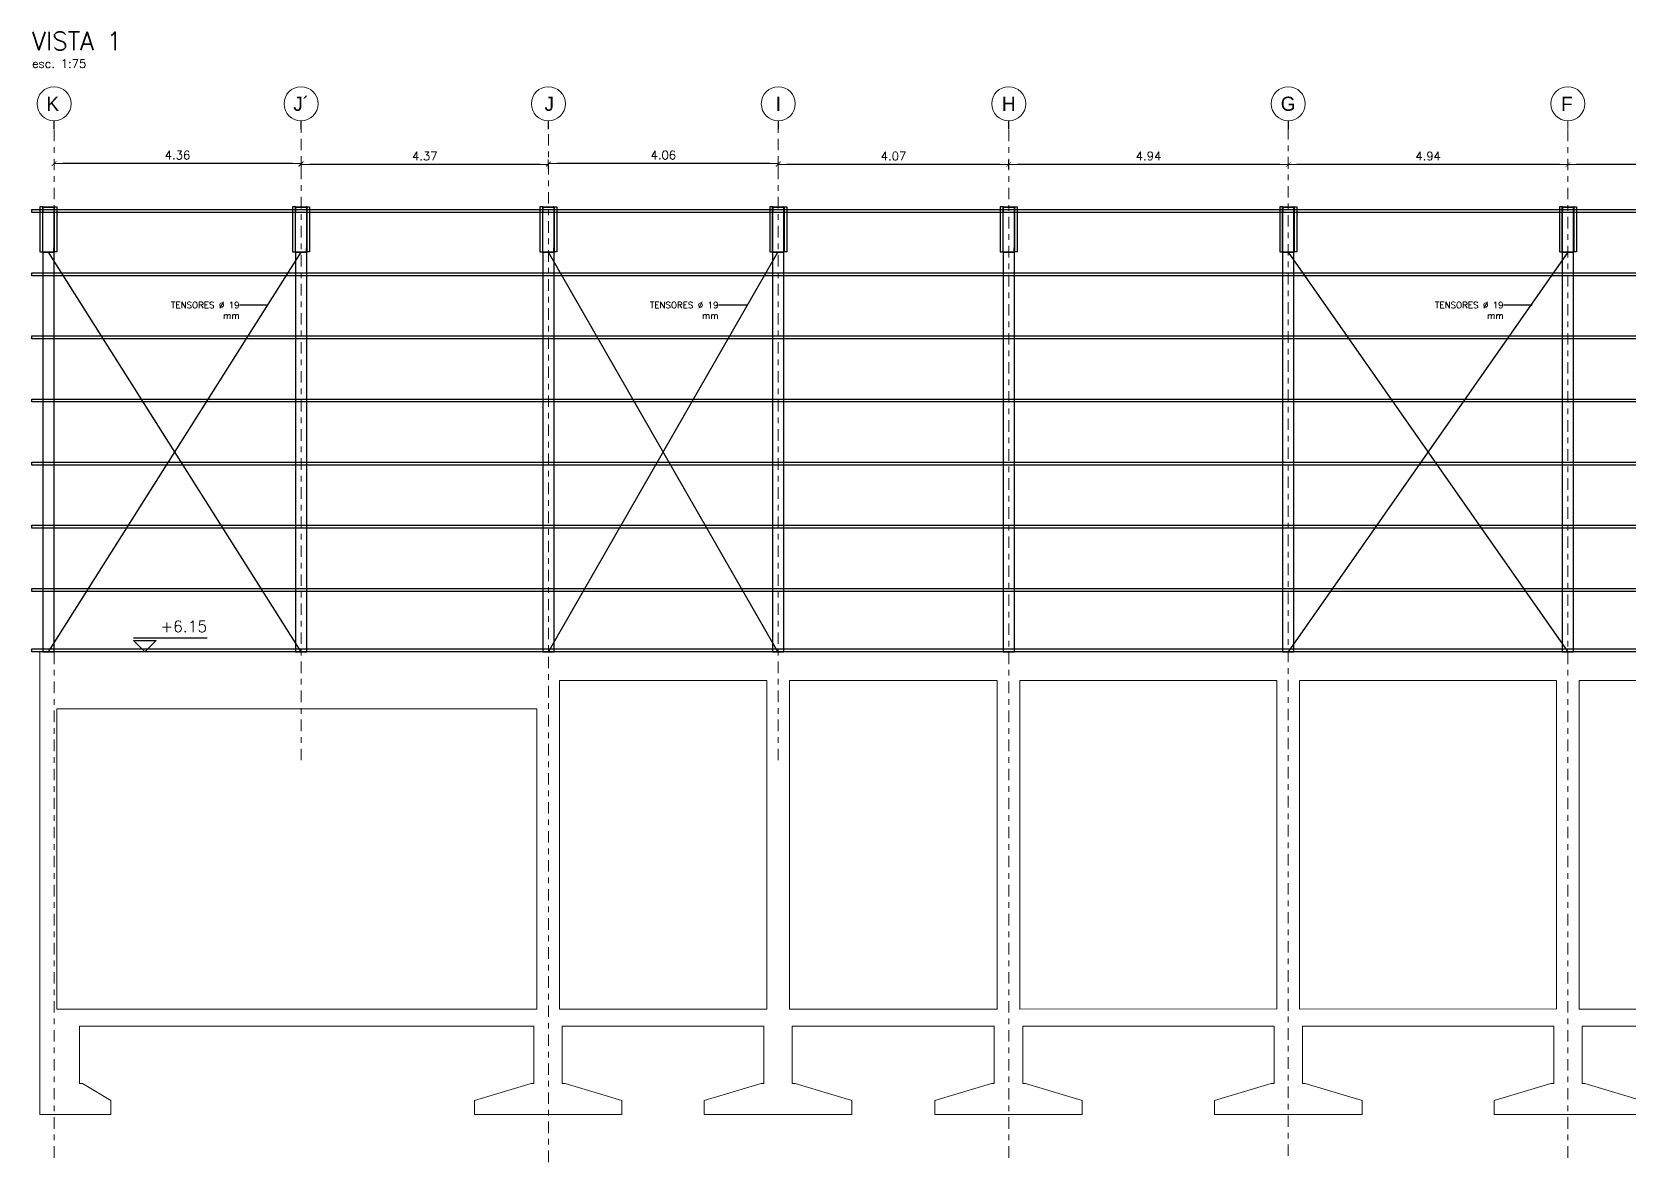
# Model space of a CAD drawing. Header units: metres. Extents: x 177 to 477, y -228 to -48.
# Drawn here: x 340.77 to 368.96, y -152.81 to -132.87 of the extents above; entities that cross this region are included whole.
import ezdxf
from ezdxf import colors
from ezdxf.entities.mleader import LeaderData, LeaderLine
from ezdxf.enums import TextEntityAlignment as Align
from ezdxf.math import Vec2, Vec3

# ---------------------------------------------------------------- set-up
doc = ezdxf.new("R2010")
doc.units = ezdxf.units.M
doc.linetypes.add('CYPE_RAYAPUNTO', pattern=[0.4125, 0.2025, -0.105, 0, -0.105])
for name, color, linetype in [('CHAPA', 6, 'Continuous'), ('ES-Perfil 01', 3, 'Continuous'), ('EST-VISTA 2', 3, 'Continuous'), ('EST-VISTA 3', 1, 'Continuous'), ('LEYENDAS', 160, 'Continuous')]:
    doc.layers.add(name, color=color, linetype=linetype)
for name, color, linetype, lineweight in [('COTAS', 160, 'Continuous', 0), ('EST_EJES', 160, 'Continuous', 0), ('OT_SECCION_EDIFICIO', 5, 'Continuous', 9), ('PERFILES', 3, 'Continuous', 0)]:
    doc.layers.add(name, color=color, linetype=linetype, lineweight=lineweight)
doc.styles.get("Standard").update_dxf_attribs({"font": 'romans.shx'})
doc.styles.add('TX-100', font='romans.shx', dxfattribs={"height": 0.16})
doc.styles.add('TX-LOCAL50', font='GOTHIC.TTF', dxfattribs={"height": 0.125})
doc.dimstyles.new('COTA_1-75', dxfattribs={"dimscale": 0.75, "dimtxt": 0.2, "dimasz": 0.2, "dimexe": 0, "dimexo": 0.7, "dimgap": 0.1, "dimtad": 1, "dimzin": 4, "dimdsep": 46, "dimtxsty": 'Standard', "dimblk1": 'COTA_N', "dimblk2": 'COTA_N', "dimsah": 1, "dimcen": 2, "dimse1": 1, "dimse2": 1, "dimclrd": 256, "dimclre": 256, "dimclrt": 256, "dimadec": 0, "dimazin": 0, "dimtfac": 1, "dimtix": 1, "dimtmove": 2, "dimatfit": 3, "dimldrblk": 'COTA_N', "dimfxl": 0, "dimtolj": 1, "dimtzin": 0, "dimarcsym": 0})

# ---------------------------------------------------------------- blocks, each defined once
blk = doc.blocks.new('206.4x70x3.2')
at = {"layer": 'ES-Perfil 01'}
for p, q in [((0, -0.0968), (0, 0.0904)), ((0.0032, -0.0968), (0.0032, 0.0904)), ((0.0064, 0.0968), (0.08, 0.0968)), ((0.0064, 0.0936), (0.08, 0.0936)), ((0.08, 0.0968), (0.08, 0.0936)), ((0.0064, -0.1), (0.08, -0.1)), ((0.0064, -0.1032), (0.08, -0.1032)), ((0.08, -0.1), (0.08, -0.1032))]:
    blk.add_line(p, q, dxfattribs=at)
for centre, radius, start, end in [((0.0064, 0.0904), 0.0064, 90, 180), ((0.0064, 0.0904), 0.0032, 90, 180), ((0.0064, -0.0968), 0.0064, 180, 270), ((0.0064, -0.0968), 0.0032, 180, 270)]:
    blk.add_arc(centre, radius, start, end, dxfattribs=at)
blk = doc.blocks.new('VVIGA')
at = {"layer": 'EST-VISTA 2', "color": 2}
for points in [[(-0.1032, 0.7968), (-0.1032, 0.0032), (-0.1, 0.0032), (-0.1, 0.7968)], [(0.1032, 0.7968), (0.1032, 0.0032), (0.1, 0.0032), (0.1, 0.7968)]]:
    blk.add_lwpolyline(points, close=True, dxfattribs=at)
at = {"layer": 'EST-VISTA 3'}
for points in [[(-0.1, 0.0032), (-0.1, 0.7968), (-0.1508, 0.7968), (-0.1508, 0.0032)], [(0.1, 0.0032), (0.1, 0.7968), (0.1508, 0.7968), (0.1508, 0.0032)]]:
    blk.add_lwpolyline(points, close=True, dxfattribs=at)
at = {"layer": 'PERFILES', "xscale": -1, "rotation": 90}
blk.add_blockref('206.4x70x3.2', (-0.0032, 0.7968), dxfattribs=at)
at = {"layer": 'PERFILES', "rotation": 90.00000000000001}
blk.add_blockref('206.4x70x3.2', (-0.0032, -0.0032), dxfattribs=at)
blk = doc.blocks.new('SIMB EJE EST VER 50')
at = {"const_width": 0.01}
blk.add_lwpolyline([(0, 0.075), (0, 0)], dxfattribs=at)
blk.add_circle((0, 0.225), 0.15)
at = {"style": 'TX-LOCAL50', "width": 0.98}
blk.add_attdef('EJE', text='', height=0.125, dxfattribs=at).set_placement((0, 0.1625), align=Align.CENTER)
blk = doc.blocks.new('COTA_N')
for p, q in [((-1, 0), (0, 0)), ((0, 0.5), (0, -0.5))]:
    blk.add_line(p, q)
at = {"const_width": 0.065}
blk.add_lwpolyline([(0.14, 0.14), (0.28, 0.28), (0, 0), (-0.14, -0.14), (-0.28, -0.28)], dxfattribs=at)
blk = doc.blocks.new('*D722')
at = {"layer": 'COTAS', "lineweight": -2, "transparency": 16777216}
blk.add_line((372.66, -135.207), (368.025, -135.207), dxfattribs=at)
at = {"layer": 'Defpoints', "color": 0, "transparency": 16777216}
for p in [(367.875, -135.207), (367.875, -135.207), (372.81, -135.207)]:
    blk.add_point(p, dxfattribs=at)
at = {"layer": 'COTAS', "lineweight": -2, "transparency": 16777216, "xscale": 0.15, "yscale": 0.15, "zscale": 0.15, "rotation": 180}
blk.add_blockref('COTA_N', (367.875, -135.207), dxfattribs=at)
at = {"layer": 'COTAS', "lineweight": -2, "transparency": 16777216, "xscale": 0.15, "yscale": 0.15, "zscale": 0.15}
blk.add_blockref('COTA_N', (372.81, -135.207), dxfattribs=at)
at = {"layer": 'COTAS', "transparency": 16777216, "insert": (370.343, -135.057), "char_height": 0.15, "attachment_point": 5}
blk.add_mtext('\\A1;4.94', dxfattribs=at)
blk = doc.blocks.new('*D723')
at = {"layer": 'COTAS', "lineweight": -2, "transparency": 16777216}
blk.add_line((367.725, -135.207), (363.09, -135.207), dxfattribs=at)
at = {"layer": 'Defpoints', "color": 0, "transparency": 16777216}
for p in [(362.94, -135.206), (362.94, -135.207), (367.875, -135.207)]:
    blk.add_point(p, dxfattribs=at)
at = {"layer": 'COTAS', "lineweight": -2, "transparency": 16777216, "xscale": 0.15, "yscale": 0.15, "zscale": 0.15, "rotation": 180}
blk.add_blockref('COTA_N', (362.94, -135.207), dxfattribs=at)
at = {"layer": 'COTAS', "lineweight": -2, "transparency": 16777216, "xscale": 0.15, "yscale": 0.15, "zscale": 0.15}
blk.add_blockref('COTA_N', (367.875, -135.207), dxfattribs=at)
at = {"layer": 'COTAS', "transparency": 16777216, "insert": (365.408, -135.057), "char_height": 0.15, "attachment_point": 5}
blk.add_mtext('\\A1;4.94', dxfattribs=at)
blk = doc.blocks.new('*D724')
at = {"layer": 'COTAS', "lineweight": -2, "transparency": 16777216}
blk.add_line((362.79, -135.206), (358.155, -135.206), dxfattribs=at)
at = {"layer": 'Defpoints', "color": 0, "transparency": 16777216}
for p in [(358.005, -135.206), (358.005, -135.207), (362.94, -135.206)]:
    blk.add_point(p, dxfattribs=at)
at = {"layer": 'COTAS', "lineweight": -2, "transparency": 16777216, "xscale": 0.15, "yscale": 0.15, "zscale": 0.15, "rotation": 180}
blk.add_blockref('COTA_N', (358.005, -135.206), dxfattribs=at)
at = {"layer": 'COTAS', "lineweight": -2, "transparency": 16777216, "xscale": 0.15, "yscale": 0.15, "zscale": 0.15}
blk.add_blockref('COTA_N', (362.94, -135.206), dxfattribs=at)
at = {"layer": 'COTAS', "transparency": 16777216, "insert": (360.473, -135.056), "char_height": 0.15, "attachment_point": 5}
blk.add_mtext('\\A1;4.94', dxfattribs=at)
blk = doc.blocks.new('*D725')
at = {"layer": 'COTAS', "lineweight": -2, "transparency": 16777216}
blk.add_line((357.855, -135.207), (354.089, -135.207), dxfattribs=at)
at = {"layer": 'Defpoints', "color": 0, "transparency": 16777216}
for p in [(353.939, -135.19), (353.939, -135.207), (358.005, -135.207)]:
    blk.add_point(p, dxfattribs=at)
at = {"layer": 'COTAS', "lineweight": -2, "transparency": 16777216, "xscale": 0.15, "yscale": 0.15, "zscale": 0.15, "rotation": 180}
blk.add_blockref('COTA_N', (353.939, -135.207), dxfattribs=at)
at = {"layer": 'COTAS', "lineweight": -2, "transparency": 16777216, "xscale": 0.15, "yscale": 0.15, "zscale": 0.15}
blk.add_blockref('COTA_N', (358.005, -135.207), dxfattribs=at)
at = {"layer": 'COTAS', "transparency": 16777216, "insert": (355.972, -135.057), "char_height": 0.15, "attachment_point": 5}
blk.add_mtext('\\A1;4.07', dxfattribs=at)
blk = doc.blocks.new('*D726')
at = {"layer": 'COTAS', "lineweight": -2, "transparency": 16777216}
blk.add_line((353.789, -135.19), (350.03, -135.19), dxfattribs=at)
at = {"layer": 'Defpoints', "color": 0, "transparency": 16777216}
for p in [(349.88, -135.19), (349.88, -135.207), (353.939, -135.19)]:
    blk.add_point(p, dxfattribs=at)
at = {"layer": 'COTAS', "lineweight": -2, "transparency": 16777216, "xscale": 0.15, "yscale": 0.15, "zscale": 0.15, "rotation": 180}
blk.add_blockref('COTA_N', (349.88, -135.19), dxfattribs=at)
at = {"layer": 'COTAS', "lineweight": -2, "transparency": 16777216, "xscale": 0.15, "yscale": 0.15, "zscale": 0.15}
blk.add_blockref('COTA_N', (353.939, -135.19), dxfattribs=at)
at = {"layer": 'COTAS', "transparency": 16777216, "insert": (351.91, -135.04), "char_height": 0.15, "attachment_point": 5}
blk.add_mtext('\\A1;4.06', dxfattribs=at)
blk = doc.blocks.new('*D727')
at = {"layer": 'COTAS', "lineweight": -2, "transparency": 16777216}
blk.add_line((349.73, -135.207), (345.665, -135.207), dxfattribs=at)
at = {"layer": 'Defpoints', "color": 0, "transparency": 16777216}
for p in [(345.515, -135.19), (345.515, -135.207), (349.88, -135.207)]:
    blk.add_point(p, dxfattribs=at)
at = {"layer": 'COTAS', "lineweight": -2, "transparency": 16777216, "xscale": 0.15, "yscale": 0.15, "zscale": 0.15, "rotation": 180}
blk.add_blockref('COTA_N', (345.515, -135.207), dxfattribs=at)
at = {"layer": 'COTAS', "lineweight": -2, "transparency": 16777216, "xscale": 0.15, "yscale": 0.15, "zscale": 0.15}
blk.add_blockref('COTA_N', (349.88, -135.207), dxfattribs=at)
at = {"layer": 'COTAS', "transparency": 16777216, "insert": (347.698, -135.057), "char_height": 0.15, "attachment_point": 5}
blk.add_mtext('\\A1;4.37', dxfattribs=at)
blk = doc.blocks.new('*D728')
at = {"layer": 'COTAS', "lineweight": -2, "transparency": 16777216}
blk.add_line((345.365, -135.19), (341.305, -135.19), dxfattribs=at)
at = {"layer": 'Defpoints', "color": 0, "transparency": 16777216}
for p in [(341.155, -135.19), (341.155, -135.207), (345.515, -135.19)]:
    blk.add_point(p, dxfattribs=at)
at = {"layer": 'COTAS', "lineweight": -2, "transparency": 16777216, "xscale": 0.15, "yscale": 0.15, "zscale": 0.15, "rotation": 180}
blk.add_blockref('COTA_N', (341.155, -135.19), dxfattribs=at)
at = {"layer": 'COTAS', "lineweight": -2, "transparency": 16777216, "xscale": 0.15, "yscale": 0.15, "zscale": 0.15}
blk.add_blockref('COTA_N', (345.515, -135.19), dxfattribs=at)
at = {"layer": 'COTAS', "transparency": 16777216, "insert": (343.335, -135.04), "char_height": 0.15, "attachment_point": 5}
blk.add_mtext('\\A1;4.36', dxfattribs=at)
blk = doc.blocks.new('_Dot')
at = {"color": 0, "linetype": 'ByBlock', "lineweight": -2}
blk.add_line((-0.5, 0), (-1, 0), dxfattribs=at)
at = {"color": 0, "linetype": 'ByBlock', "const_width": 0.5}
blk.add_lwpolyline([(-0.25, 0, 1), (0.25, 0, 1)], format="xyb", close=True, dxfattribs=at)
blk = doc.blocks.new('COTA NIVEL CORTE 100')
blk.add_line((0.4, 0.25), (1.7, 0.25))
for points in [[(0.8, 0), (0, 0)], [(0.4, 0.2), (0.8, 0.2), (0.6, 0), (0.4, 0.2)]]:
    blk.add_lwpolyline(points)
at = {"style": 'TX-100', "width": 0.98}
blk.add_attdef('COTA', text='', height=0.2, dxfattribs=at).set_placement((1.7, 0.35), align=Align.RIGHT)

msp = doc.modelspace()

# ---------------------------------------------------------------- linework, layer by layer
at = {"layer": 'CHAPA'}
for points in [[(398.153314, -136.0537512), (340.7655267, -136.0537512), (340.7655267, -136.0012512), (398.153314, -136.0012512)], [(398.153314, -137.1680512), (340.7655267, -137.1680512), (340.7655267, -137.1155512), (398.153314, -137.1155512)], [(398.153314, -138.2823512), (340.7655267, -138.2823512), (340.7655267, -138.2298512), (398.153314, -138.2298512)], [(398.153314, -139.3966512), (340.7655267, -139.3966512), (340.7655267, -139.3441512), (398.153314, -139.3441512)], [(398.153314, -140.5109512), (340.7655267, -140.5109512), (340.7655267, -140.4584512), (398.153314, -140.4584512)], [(398.153314, -141.6252512), (340.7655267, -141.6252512), (340.7655267, -141.5727512), (398.153314, -141.5727512)], [(398.153314, -142.7388665), (340.7655267, -142.7388665), (340.7655267, -142.6863665), (398.153314, -142.6863665)], [(398.153314, -143.805782), (340.7655267, -143.805782), (340.7655267, -143.753282), (398.153314, -143.753282)]]:
    msp.add_lwpolyline(points, close=True, dxfattribs=at)
at = {"layer": 'EST-VISTA 3', "color": 2}
for p, q in [((341.0555267, -143.8075639), (345.5148017, -136.7535179)), ((345.5148017, -143.8075639), (341.0555267, -136.7535179)), ((353.9300422, -143.8075639), (349.8802947, -136.7535179)), ((349.8802947, -143.8075639), (353.9300422, -136.7535179)), ((367.8753642, -136.7535179), (362.9403642, -143.8075639)), ((362.9403642, -136.7535179), (367.8753642, -143.8075639))]:
    msp.add_line(p, q, dxfattribs=at)
at = {"layer": 'EST-VISTA 3'}
for points in [[(341.1555267, -136.7535179), (340.9555267, -136.7535179), (340.9555267, -143.8075639), (341.1555267, -143.8075639)], [(345.6148017, -136.7535179), (345.4148017, -136.7535179), (345.4148017, -143.8075639), (345.6148017, -143.8075639)], [(349.9802947, -136.7535179), (349.7802947, -136.7535179), (349.7802947, -143.8075639), (349.9802947, -143.8075639)], [(354.0394802, -136.7535179), (353.8394802, -136.7535179), (353.8394802, -143.8075639), (354.0394802, -143.8075639)], [(358.1053642, -136.7535179), (357.9053642, -136.7535179), (357.9053642, -143.8075639), (358.1053642, -143.8075639)], [(363.0403642, -136.7535179), (362.8403642, -136.7535179), (362.8403642, -143.8075639), (363.0403642, -143.8075639)], [(367.9753642, -136.7535179), (367.7753642, -136.7535179), (367.7753642, -143.8075639), (367.9753642, -143.8075639)]]:
    msp.add_lwpolyline(points, close=True, dxfattribs=at)
at = {"layer": 'EST_EJES', "linetype": 'CYPE_RAYAPUNTO'}
for p, q in [((341.1552947, -152.7327919), (341.1552947, -134.5838546)), ((345.5148017, -145.7169769), (345.5148017, -134.5838546)), ((349.8802947, -152.8087941), (349.8802947, -134.5838546)), ((353.9394802, -145.7169769), (353.9394802, -134.5838546)), ((358.0053642, -152.7327919), (358.0053642, -134.5838546)), ((362.9403642, -152.7007803), (362.9403642, -134.5838546)), ((367.8753642, -152.7327919), (367.8753642, -134.5838546))]:
    msp.add_line(p, q, dxfattribs=at)
at = {"layer": 'OT_SECCION_EDIFICIO', "color": 1}
for points in [[(362.6864243, -150.4098515), (358.2521975, -150.4098515), (358.2521975, -151.4198406), (358.3022748, -151.4198406), (359.3038212, -151.7203045), (359.3038212, -151.9706911), (356.6998006, -151.9706911), (356.6998006, -151.7203045), (357.701347, -151.4198406), (357.7514243, -151.4198406), (357.7514243, -150.4098515), (354.1846302, -150.4098515), (354.1846302, -151.4198406), (354.2347075, -151.4198406), (355.2362539, -151.7203045), (355.2362539, -151.9706911), (352.6322333, -151.9706911), (352.6322333, -151.7203045), (353.6337797, -151.4198406), (353.683857, -151.4198406), (353.683857, -150.4098515), (350.1270972, -150.4098515), (350.1270972, -151.4198406), (350.1771745, -151.4198406), (351.1787209, -151.7203045), (351.1787209, -151.9706911), (348.5747003, -151.9706911), (348.5747003, -151.7203045), (349.5762467, -151.4198406), (349.626324, -151.4198406), (349.626324, -150.4098515), (341.6063772, -150.4098515), (341.6063772, -151.4198406), (341.6564545, -151.4198406), (342.1572277, -151.7203045), (342.1572277, -151.9706911), (340.9052947, -151.9706911), (340.9052947, -143.8075639), (398.013546, -143.8075639)], [(362.7365016, -150.1028664), (358.2021202, -150.1093876), (358.2021202, -144.3083371), (362.7400549, -144.3083371), (362.7400549, -150.1093876)], [(367.6750549, -150.1028664), (363.1406734, -150.1093876), (363.1406734, -144.3083371), (367.6750549, -144.3083371), (367.6750549, -150.1093876)], [(368.1257508, -150.1093876), (368.0756734, -150.1093876), (372.6100549, -150.1093876), (372.6100549, -144.3083371), (368.0756734, -144.3083371), (368.0756734, -150.1093876)], [(369.1773745, -151.9706911), (366.5733539, -151.9706911), (366.5733539, -151.7203045), (367.5749002, -151.4198406), (367.6249776, -151.4198406), (367.6249776, -150.4098515), (363.1907508, -150.4098515), (363.1907508, -151.4198406), (363.2408281, -151.4198406), (364.2423745, -151.7203045), (364.2423745, -151.9706911), (361.6383539, -151.9706911), (361.6383539, -151.7203045), (362.6399002, -151.4198406), (362.6899776, -151.4198406), (362.6899776, -150.4098515)], [(372.5599776, -150.4098515), (368.1257508, -150.4098515), (368.1257508, -151.4198406), (368.1758281, -151.4198406), (369.1773745, -151.7203045)]]:
    msp.add_lwpolyline(points, dxfattribs=at)
for points in [[(353.7339343, -144.3083371), (353.7339343, -150.1093876), (350.0770199, -150.1093876), (350.0770199, -144.3083371)], [(357.8015016, -144.3083371), (357.8015016, -150.1093876), (354.1345529, -150.1093876), (354.1345529, -144.3083371)], [(341.2057586, -150.1093876), (349.6764013, -150.1093876), (349.6764013, -144.8091103), (341.2057586, -144.8091103)]]:
    msp.add_lwpolyline(points, close=True, dxfattribs=at)

# ---------------------------------------------------------------- block references
at = {"xscale": -1}
for p in [(341.0555267, -136.7503179), (345.5148017, -136.7503179), (349.8802947, -136.7503179), (353.9394802, -136.7503179), (358.0053642, -136.7503179), (362.9403642, -136.7503179), (367.8753642, -136.7503179)]:
    msp.add_blockref('VVIGA', p, dxfattribs=at)
at = {"layer": 'EST_EJES', "linetype": 'CYPE_RAYAPUNTO'}
ref = msp.add_blockref('SIMB EJE EST VER 50', (341.1552947, -134.5838546), dxfattribs=dict(at, xscale=-2, yscale=2, zscale=2))
ref.add_attrib('EJE', 'K', dxfattribs={"layer": '0', "height": 0.25, "style": 'TX-LOCAL50'}).set_placement((341.1316713, -134.2588546), align=Align.CENTER)
ref = msp.add_blockref('SIMB EJE EST VER 50', (345.5148017, -134.5838546), dxfattribs=dict(at, xscale=-2, yscale=2, zscale=2))
ref.add_attrib('EJE', 'J´', dxfattribs={"layer": '0', "height": 0.25, "style": 'TX-LOCAL50'}).set_placement((345.517351, -134.2588546), align=Align.CENTER)
ref = msp.add_blockref('SIMB EJE EST VER 50', (349.8802947, -134.5838546), dxfattribs=dict(at, xscale=-2, yscale=2, zscale=2))
ref.add_attrib('EJE', 'J', dxfattribs={"layer": '0', "height": 0.25, "style": 'TX-LOCAL50'}).set_placement((349.8961003, -134.2588546), align=Align.CENTER)
ref = msp.add_blockref('SIMB EJE EST VER 50', (353.9394802, -134.5838546), dxfattribs=dict(at, xscale=-2, yscale=2, zscale=2))
ref.add_attrib('EJE', 'I', dxfattribs={"layer": '0', "height": 0.25, "style": 'TX-LOCAL50'}).set_placement((353.9394802, -134.2588546), align=Align.CENTER)
ref = msp.add_blockref('SIMB EJE EST VER 50', (358.0053642, -134.5838546), dxfattribs=dict(at, xscale=-2, yscale=2, zscale=2))
ref.add_attrib('EJE', 'H', dxfattribs={"layer": '0', "height": 0.25, "style": 'TX-LOCAL50'}).set_placement((358.0057041, -134.2588546), align=Align.CENTER)
ref = msp.add_blockref('SIMB EJE EST VER 50', (362.9403642, -134.5838546), dxfattribs=dict(at, xscale=-2, yscale=2, zscale=2))
ref.add_attrib('EJE', 'G', dxfattribs={"layer": '0', "height": 0.25, "style": 'TX-LOCAL50'}).set_placement((362.9376449, -134.2588546), align=Align.CENTER)
ref = msp.add_blockref('SIMB EJE EST VER 50', (367.8753642, -134.5838546), dxfattribs=dict(at, xscale=-2, yscale=2, zscale=2))
ref.add_attrib('EJE', 'F', dxfattribs={"layer": '0', "height": 0.25, "style": 'TX-LOCAL50'}).set_placement((367.858029, -134.2588546), align=Align.CENTER)
at = {"layer": 'LEYENDAS', "linetype": 'ByBlock', "ltscale": 0.5}
ref = msp.add_blockref('COTA NIVEL CORTE 100', (342.1572277, -143.8075639), dxfattribs=at)
ref.add_attrib('COTA', '+6.15', dxfattribs={"layer": '0', "height": 0.2, "style": 'TX-100'}).set_placement((343.8572277, -143.4575639), align=Align.RIGHT)

# ---------------------------------------------------------------- texts
at = {"layer": 'LEYENDAS', "linetype": 'ByBlock', "ltscale": 0.5, "attachment_point": 1}
for s, insert, char_height, width in [('VISTA 1', (340.7655267, -132.8667322), 0.32, 3.297698454), ('esc. 1:75', (340.7655267, -133.3504952), 0.15, 1.912467655)]:
    msp.add_mtext(s, dxfattribs=dict(at, insert=insert, char_height=char_height, width=width))

# ---------------------------------------------------------------- dimensions: what is measured, and where the dimension line sits
at = {"layer": 'COTAS'}
for base, p1, p2, picture, middle in [((341.1552947, -135.1898953), (345.5148017, -135.1898953), (341.1552947, -135.2065128), '*D728', (343.3350482, -135.0398953)), ((345.5148017, -135.2066258), (349.8802947, -135.2066258), (345.5148017, -135.1898953), '*D727', (347.6975482, -135.0566258)), ((349.8802947, -135.1898953), (353.9394802, -135.1898953), (349.8802947, -135.2066258), '*D726', (351.9098875, -135.0398953)), ((353.9394802, -135.2065128), (358.0053642, -135.2065128), (353.9394802, -135.1898953), '*D725', (355.9724222, -135.0565128)), ((358.0053641608, -135.2064648841), (362.9403641608, -135.2064648841), (358.0053641608, -135.2065127516), '*D724', (360.4728641608, -135.0564648841)), ((362.9403641608, -135.2065127516), (367.8753641608, -135.2065127516), (362.9403641608, -135.2064648841), '*D723', (365.4078641608, -135.0565127516)), ((367.8753641608, -135.2065127516), (372.8103641608, -135.2065127516), (367.8753641608, -135.2065127516), '*D722', (370.3428641608, -135.0565127516))]:
    dim = msp.add_linear_dim(base=base, p1=p1, p2=p2, angle=180, dimstyle='COTA_1-75', dxfattribs=at)
    dim.commit()
    dim.dimension.update_dxf_attribs({"geometry": picture, "text_midpoint": middle})

# ---------------------------------------------------------------- leaders
at = {"layer": 'LEYENDAS'}
ml = msp.add_multileader_mtext('Standard', dxfattribs=at)
ml.set_content('TENSORES ∅ 19 mm', color=256)
ml.set_leader_properties()
ml.set_arrow_properties(name='DOT')
ml.build(insert=Vec2(0, 0))
ml.multileader.update_dxf_attribs({"text_left_attachment_type": 7, "text_right_attachment_type": 2, "dogleg_length": 0.03, "arrow_head_size": 0.03, "scale": 0.75})
ctx = ml.context
ctx.base_point, ctx.scale, ctx.char_height, ctx.arrow_head_size, ctx.landing_gap_size, ctx.plane_origin = Vec3(342.6308977, -137.7425694), 0.75, 0.1125, 0.03, 0, Vec3(338.6690233, -139.2401016)
ctx.left_attachment, ctx.right_attachment, ctx.text_align_type = 7, 2, 2
notes = []
notes.append((ctx, [(0, (1, 1, 0), (344.7677896, -137.6863194), (-1, 0), 0.3368918, [(0, [(344.9231079, -137.6863194)], 0, [])])]))
ctx.mtext.insert, ctx.mtext.width, ctx.mtext.defined_height, ctx.mtext.alignment, ctx.mtext.flow_direction = Vec3(344.4308977, -137.6300694), 1.808439881, 0.8453341, 3, 5
ml = msp.add_multileader_mtext('Standard', dxfattribs=at)
ml.set_content('TENSORES ∅ 19 mm', color=256)
ml.set_leader_properties()
ml.set_arrow_properties(name='DOT')
ml.build(insert=Vec2(0, 0))
ml.multileader.update_dxf_attribs({"text_left_attachment_type": 7, "text_right_attachment_type": 2, "dogleg_length": 0.03, "arrow_head_size": 0.03, "scale": 0.75})
ctx = ml.context
ctx.base_point, ctx.scale, ctx.char_height, ctx.arrow_head_size, ctx.landing_gap_size, ctx.plane_origin = Vec3(351.083003, -137.7425694), 0.75, 0.1125, 0.03, 0, Vec3(347.1211286, -139.2401016)
ctx.left_attachment, ctx.right_attachment, ctx.text_align_type = 7, 2, 2
notes.append((ctx, [(0, (1, 1, 0), (353.2198949, -137.6863194), (-1, 0), 0.3368918, [(0, [(353.3752132, -137.6863194)], 0, [])])]))
ctx.mtext.insert, ctx.mtext.width, ctx.mtext.defined_height, ctx.mtext.alignment, ctx.mtext.flow_direction = Vec3(352.883003, -137.6300694), 1.808439881, 0.8453341, 3, 5
ml = msp.add_multileader_mtext('Standard', dxfattribs=at)
ml.set_content('TENSORES ∅ 19 mm', color=256)
ml.set_leader_properties()
ml.set_arrow_properties(name='DOT')
ml.build(insert=Vec2(0, 0))
ml.multileader.update_dxf_attribs({"text_left_attachment_type": 7, "text_right_attachment_type": 2, "dogleg_length": 0.03, "arrow_head_size": 0.03, "scale": 0.75})
ctx = ml.context
ctx.base_point, ctx.scale, ctx.char_height, ctx.arrow_head_size, ctx.landing_gap_size, ctx.plane_origin = Vec3(364.9410981, -137.7425694), 0.75, 0.1125, 0.03, 0, Vec3(360.9792236, -139.2401016)
ctx.left_attachment, ctx.right_attachment, ctx.text_align_type = 7, 2, 2
notes.append((ctx, [(0, (1, 1, 0), (367.0779899, -137.6863194), (-1, 0), 0.3368918, [(0, [(367.2333083, -137.6863194)], 0, [])])]))
ctx.mtext.insert, ctx.mtext.width, ctx.mtext.defined_height, ctx.mtext.alignment, ctx.mtext.flow_direction = Vec3(366.7410981, -137.6300694), 1.808439881, 0.8453341, 3, 5
for ctx, leaders in notes:
    for number, flags, end, landing, length, lines in leaders:
        leader = LeaderData()
        leader.index, (leader.has_last_leader_line, leader.has_dogleg_vector, leader.attachment_direction) = number, flags
        leader.last_leader_point, leader.dogleg_vector, leader.dogleg_length = Vec3(end), Vec3(landing), length
        for number, points, colour, breaks in lines:
            line = LeaderLine()
            line.index, line.vertices, line.color, line.breaks = number, Vec3.list(points), colors.encode_raw_color(colour), breaks
            leader.lines.append(line)
        ctx.leaders.append(leader)

doc.saveas('drawing.dxf')
